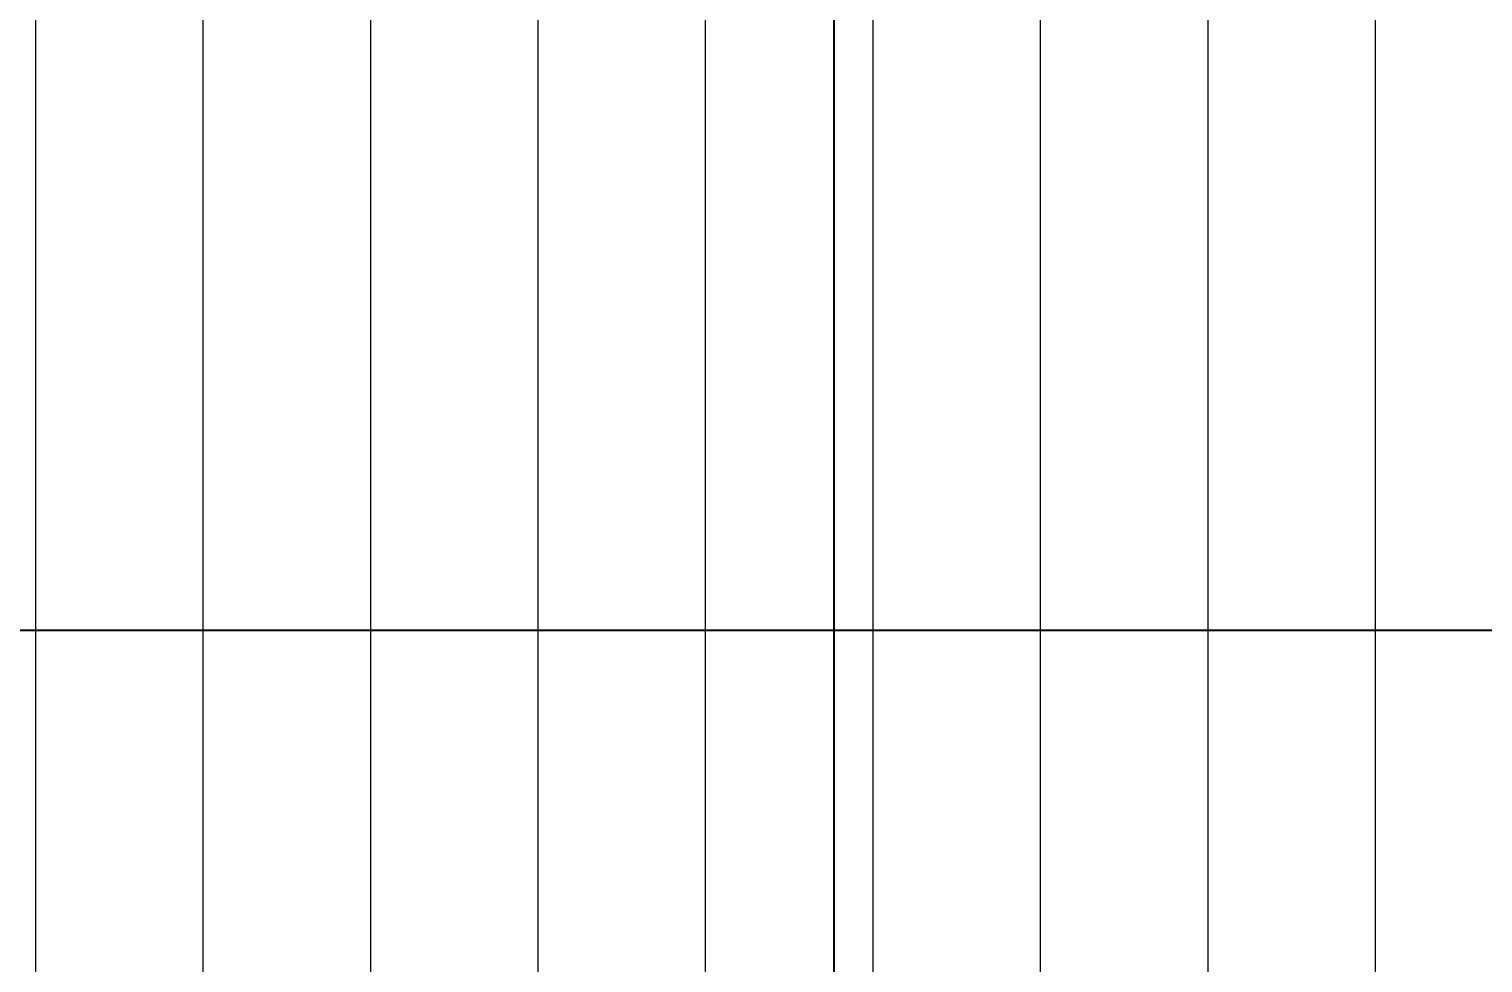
# Model space of a CAD drawing. Header units: millimetres. Extents: x 6676 to 14342, y 3639 to 5293.
# Drawn here: x 7632.45 to 7675.87, y 5169.82 to 5197.71 of the extents above; entities that cross this region are included whole.
import ezdxf

# ---------------------------------------------------------------- set-up
doc = ezdxf.new("R2010")
doc.units = ezdxf.units.MM
doc.layers.get('DEFPOINTS').update_dxf_attribs({"color": 254})
doc.layers.add('1 - bed panels', color=170, linetype='Continuous', lineweight=9)
doc.layers.add('A-dim-work', color=8, linetype='Continuous')
doc.styles.add('hebtovna', font='hebtovna', dxfattribs={"width": 0.7})
doc.dimstyles.new('Copy of gl-D10', dxfattribs={"dimtxt": 2, "dimasz": 1, "dimexe": 1, "dimexo": 1, "dimgap": 1, "dimtad": 0, "dimdec": 1, "dimzin": 0, "dimdsep": 46, "dimtxsty": 'hebtovna', "dimblk": 'OBLIQUE', "dimblk1": 'OBLIQUE', "dimblk2": 'OBLIQUE', "dimcen": 0, "dimdle": 0.5, "dimclrd": 256, "dimclre": 256, "dimclrt": 256, "dimadec": 0, "dimazin": 0, "dimtfac": 0.05, "dimtdec": 1, "dimtix": 1, "dimtmove": 2, "dimatfit": 0, "dimfxl": 1, "dimfxlon": 1, "dimtvp": 0.75, "dimtolj": 1, "dimtzin": 0, "dimarcsym": 0})

# ---------------------------------------------------------------- blocks, each defined once
blk = doc.blocks.new('_Oblique')
at = {"color": 0, "linetype": 'ByBlock', "lineweight": -2}
blk.add_line((-0.5, -0.5), (0.5, 0.5), dxfattribs=at)
blk = doc.blocks.new('*D117')
at = {"layer": 'A-dim-work', "color": 6, "lineweight": -2, "transparency": 16777216}
for p, q in [((7489.014, 5180.754), (7489.014, 5178.754)), ((7700.015, 5180.754), (7700.015, 5178.754)), ((7488.514, 5179.754), (7700.515, 5179.754))]:
    blk.add_line(p, q, dxfattribs=at)
at = {"layer": 'DEFPOINTS', "color": 0, "transparency": 16777216}
for p in [(7489.014, 5182.042), (7700.015, 5182.041), (7700.015, 5179.754)]:
    blk.add_point(p, dxfattribs=at)
at = {"layer": 'A-dim-work', "color": 6, "lineweight": -2, "transparency": 16777216, "rotation": 180}
blk.add_blockref('_Oblique', (7489.014, 5179.754), dxfattribs=at)
at = {"layer": 'A-dim-work', "color": 6, "lineweight": -2, "transparency": 16777216}
blk.add_blockref('_Oblique', (7700.015, 5179.754), dxfattribs=at)
at = {"layer": 'A-dim-work', "color": 6, "transparency": 16777216, "insert": (7594.514, 5182.004), "char_height": 3, "attachment_point": 5, "style": 'hebtovna'}
blk.add_mtext('\\A1;211.0', dxfattribs=at)
blk = doc.blocks.new('bed2')
at = {"layer": '1 - bed panels', "true_color": 0xc2c2c2}
h = blk.add_hatch(dxfattribs=at)
h.set_pattern_fill('LINE', color=9, scale=1.575, angle=-90)
h.set_pattern_definition([(270, (-7409.23, -5166.2064), (5.000625, -2e-15), [])])
edge = h.paths.add_edge_path()
edge.add_line((-205.001, -102.998), (-210, -102.998))
edge.add_line((-210, -102.998), (-210.5, -0.7))
edge.add_line((-210.5, -0.7), (-0.5, -0.7))
edge.add_line((-0.5, -0.7), (0, -102.998))
edge.add_line((0, -102.998), (-4.999, -102.998))
edge.add_line((-4.999, -102.998), (-4.999, -87.433))
edge.add_arc((-7.2, -87.204), 2.213, 354.0588, 455.3939)
edge.add_line((-7.408, -85.001), (-161.499, -85.001))
edge.add_arc((-161.499, -83.001), 2, 270, 360)
edge.add_line((-159.499, -83.001), (-159.508, -77.644))
edge.add_arc((-162.506, -77.832), 3.004, 3.5866, 70.4088)
edge.add_line((-161.499, -75.001), (-197.499, -75.001))
edge.add_arc((-197.499, -77.001), 2, 90, 180)
edge.add_line((-199.499, -77.001), (-199.499, -83.001))
edge.add_arc((-197.499, -83.001), 2, 180, 270)
edge.add_line((-197.499, -85.001), (-203.001, -85.001))
edge.add_arc((-203.001, -87.001), 2, 90, 180)
edge.add_line((-205.001, -87.001), (-205.001, -102.998))
blk = doc.blocks.new('*D182')
at = {"layer": 'A-dim-work', "color": 6, "lineweight": -2, "transparency": 16777216}
for p, q in [((7656.488, 5216.861), (7656.488, 5112.863)), ((7655.488, 5216.361), (7657.488, 5216.361)), ((7655.488, 5113.363), (7657.488, 5113.363))]:
    blk.add_line(p, q, dxfattribs=at)
at = {"layer": 'DEFPOINTS', "color": 0, "transparency": 16777216}
for p in [(7647.514, 5216.361), (7641.625, 5113.363), (7656.488, 5113.363)]:
    blk.add_point(p, dxfattribs=at)
at = {"layer": 'A-dim-work', "color": 6, "lineweight": -2, "transparency": 16777216}
for p, rotation in [((7656.488, 5216.361), 90), ((7656.488, 5113.363), 270)]:
    blk.add_blockref('_Oblique', p, dxfattribs=dict(at, rotation=rotation))
at = {"layer": 'A-dim-work', "color": 6, "transparency": 16777216, "insert": (7654.238, 5164.862), "char_height": 3, "attachment_point": 5, "rotation": 90, "style": 'hebtovna'}
blk.add_mtext('\\A1;103.0', dxfattribs=at)

msp = doc.modelspace()

# ---------------------------------------------------------------- block references
at = {"layer": 'A-dim-work'}
msp.add_blockref('bed2', (7700.014, 5216.361), dxfattribs=at)

# ---------------------------------------------------------------- dimensions: what is measured, and where the dimension line sits
dim = msp.add_linear_dim(base=(7656.488, 5113.363), p1=(7647.514, 5216.361), p2=(7641.625, 5113.363), angle=90, dimstyle='Copy of gl-D10', override={"dimtxt": 3, "dimclrd": 6, "dimclre": 6, "dimclrt": 6}, dxfattribs=at)
dim.commit()
dim.dimension.update_dxf_attribs({"geometry": '*D182', "text_midpoint": (7654.238, 5164.862)})
dim = msp.add_linear_dim(base=(7700.015, 5179.754), p1=(7489.014, 5182.042), p2=(7700.015, 5182.041), dimstyle='Copy of gl-D10', override={"dimtxt": 3, "dimclrd": 6, "dimclre": 6, "dimclrt": 6}, dxfattribs=at)
dim.commit()
dim.dimension.update_dxf_attribs({"geometry": '*D117', "text_midpoint": (7594.514, 5182.004)})

doc.saveas('drawing.dxf')
